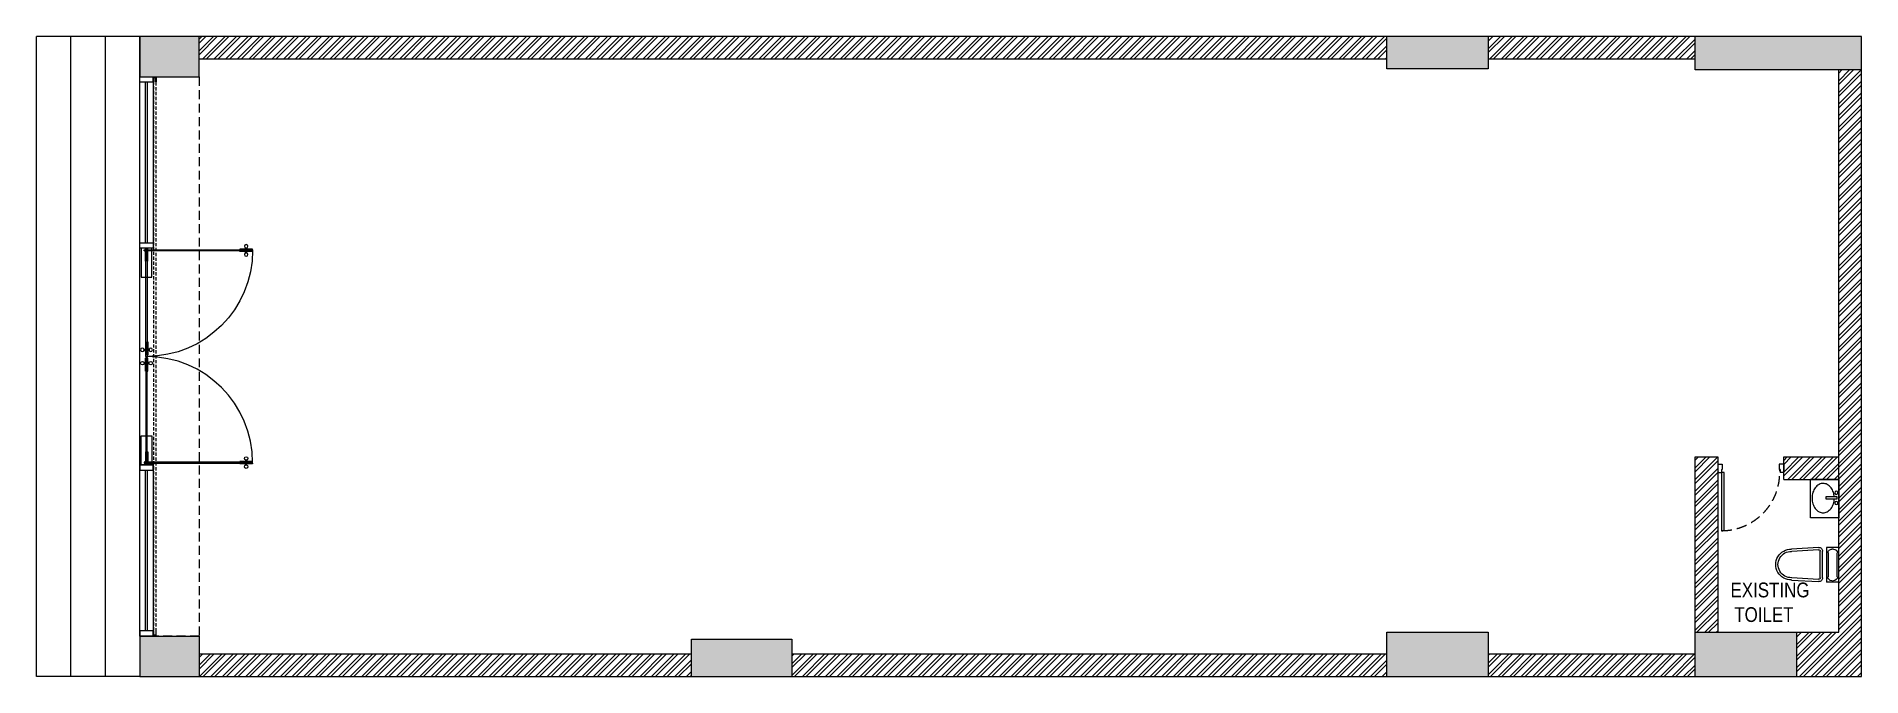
# Model space of a CAD drawing. Header units: feet. Extents: x -18530 to 0, y 0 to 6500.
import ezdxf

# ---------------------------------------------------------------- set-up
doc = ezdxf.new("R2010")
doc.units = ezdxf.units.FT
doc.header["$LTSCALE"] = 33
doc.header["$MEASUREMENT"] = 0
for name, pattern in [('a_p6_plan_L18$0$HIDDEN', [0.375, 0.25, -0.125]), ('HIDDEN2', [4.7625, 3.175, -1.5875]), ('HIDDENX2', [0.75, 0.5, -0.25])]:
    doc.linetypes.add(name, pattern=pattern)
for name, color, linetype, lineweight in [('A-Glazing', 4, 'Continuous', 20), ('A-shutter', 8, 'Continuous', 18), ('beam', 90, 'Continuous', 9), ('Column', 243, 'Continuous', 9), ('Door', 2, 'Continuous', 13), ('glass facade', 4, 'Continuous', 5), ('Glazing', 141, 'Continuous', 15), ('LENS-DOOR', 34, 'Continuous', 20), ('LENS-TEXT', 31, 'Continuous', 5), ('LENS_DIMENSION', 193, 'Continuous', 0), ('LN-HATCH', 251, 'Continuous', 0), ('rolling shutter', 1, 'Continuous', 5), ('Steps', 4, 'Continuous', 9), ('UDS-SANITARY FIX.', 251, 'Continuous', 18)]:
    doc.layers.add(name, color=color, linetype=linetype, lineweight=lineweight)
doc.layers.add('A-WALL', color=1, linetype='Continuous')
doc.styles.add('A3 100 Narrow', font='l_10646.ttf', dxfattribs={"height": 150})

# ---------------------------------------------------------------- blocks, each defined once
blk = doc.blocks.new('basin')
at = {"layer": 'UDS-SANITARY FIX.'}
for p, q in [((529.066, 101.611), (529.066, 101.164)), ((529.67, 101.611), (529.066, 101.611)), ((529.67, 101.611), (529.67, 101.164)), ((529.367, 101.585), (529.396, 101.585)), ((529.367, 101.407), (529.367, 101.585)), ((529.396, 101.407), (529.367, 101.407)), ((529.396, 101.585), (529.396, 101.407)), ((529.066, 101.164), (529.67, 101.164))]:
    blk.add_line(p, q, dxfattribs=at)
blk.add_lwpolyline([(529.395, 101.539, -0.061621), (529.469, 101.526, -0.086289), (529.542, 101.488, -0.105918), (529.594, 101.428, -0.125725), (529.61, 101.364, -0.125725), (529.594, 101.299, -0.105918), (529.542, 101.239, -0.086289), (529.469, 101.202, -0.076177), (529.378, 101.188, -0.076177), (529.286, 101.202, -0.086289), (529.213, 101.239, -0.105918), (529.162, 101.299, -0.125725), (529.145, 101.364, -0.125725), (529.162, 101.428, -0.105918), (529.213, 101.488, -0.086289), (529.286, 101.526, -0.067126), (529.367, 101.54, -0.076177)], format="xyb", dxfattribs=at)
blk.add_lwpolyline([(529.367, 101.54), (529.367, 101.54)], dxfattribs=at)
for centre in [(529.3, 101.572), (529.463, 101.572)]:
    blk.add_circle(centre, 0.0259, dxfattribs=at)
blk = doc.blocks.new('A$C3FB2201B')
at = {"layer": 'UDS-SANITARY FIX.'}
for p, q in [((0, 694), (382, 694)), ((0, 694), (0, 558)), ((17, 617), (17, 635)), ((59, 677), (323, 677)), ((365, 635), (365, 617)), ((382, 694), (382, 558)), ((382, 558), (0, 558)), ((25, 175), (8, 470)), ((51, 177), (33, 472)), ((50, 515), (341, 515)), ((50, 490), (341, 490)), ((323, 575), (59, 575)), ((358, 472), (340, 177)), ((383, 470), (365, 175))]:
    blk.add_line(p, q, dxfattribs=at)
for centre, radius, start, end in [((59, 635), 42.5, 90, 180), ((59, 617), 42.5, 180, 270), ((323, 635), 42.5, 0, 90), ((323, 617), 42.5, 270, 0), ((50, 473), 42.5, 90, 183.4336), ((50, 473), 17, 90, 183.4336), ((341, 473), 42.5, 356.5664, 90), ((341, 473), 17, 356.5664, 90), ((195, 170), 170, 178.3068, 1.6932), ((195, 170), 145, 178.3068, 1.6932)]:
    blk.add_arc(centre, radius, start, end, dxfattribs=at)
blk = doc.blocks.new('*U6')
at = {"layer": 'LENS-DOOR'}
for p, q in [((548130, 1779160), (548130, 1778569)), ((548130, 1779160), (548158, 1779160)), ((548158, 1778569), (548158, 1779160)), ((547527, 1778564), (547532, 1778564)), ((547527, 1778489), (547527, 1778564)), ((547532, 1778569), (547564, 1778569)), ((547532, 1778564), (547532, 1778569)), ((547564, 1778538), (547564, 1778569)), ((547564, 1778538), (547574, 1778538)), ((547574, 1778484), (547574, 1778538)), ((548130, 1778569), (548158, 1778569)), ((548151, 1778484), (548151, 1778538)), ((548160, 1778538), (548151, 1778538)), ((548193, 1778569), (548160, 1778569)), ((548160, 1778538), (548160, 1778569)), ((548193, 1778564), (548193, 1778569)), ((548197, 1778564), (548193, 1778564)), ((548197, 1778489), (548197, 1778564)), ((547527, 1778489), (547532, 1778489)), ((547532, 1778484), (547532, 1778489)), ((547532, 1778484), (547574, 1778484)), ((548193, 1778484), (548151, 1778484)), ((548193, 1778484), (548193, 1778489)), ((548197, 1778489), (548193, 1778489))]:
    blk.add_line(p, q, dxfattribs=at)
at = {"layer": 'LENS-DOOR', "color": 7, "linetype": 'HIDDEN2'}
blk.add_ellipse((548158, 1778569), major_axis=(-591, 0), ratio=1, start_param=-1.570791, end_param=0.051209, dxfattribs=at)
blk = doc.blocks.new('Entrance Door')
at = {"layer": 'Glazing', "ltscale": 111}
blk.add_hatch(color=256, dxfattribs=at).paths.add_polyline_path([(18, -35), (18, -1235), (30, -1235), (30, -35)])
at = {"layer": 'Glazing'}
for p, q in [((30, -54), (18, -66)), ((1118, -31), (1118, -54)), ((1118, -89), (1118, -66)), ((1133, -31), (1133, -54)), ((1133, -89), (1133, -66))]:
    blk.add_line(p, q, dxfattribs=at)
at = {"layer": 'Glazing', "ltscale": 44}
for p, q in [((-5, -1156), (18, -1156)), ((-5, -1171), (18, -1171)), ((53, -1156), (30, -1156)), ((53, -1171), (30, -1171))]:
    blk.add_line(p, q, dxfattribs=at)
at = {"layer": 'Glazing'}
for points in [[(320, -120), (0, -120), (0, 0), (320, 0)], [(0, -54), (142, -54), (142, -47), (0, -47)], [(0, -66), (142, -66), (142, -74), (0, -74)], [(1181, -54), (1038, -54), (1038, -47), (1181, -47)], [(1181, -66), (1038, -66), (1038, -74), (1181, -74)]]:
    blk.add_lwpolyline(points, close=True, dxfattribs=at)
at = {"layer": 'Glazing', "ltscale": 222}
blk.add_lwpolyline([(-2, -66), (1199, -66), (1199, -54), (-2, -54)], close=True, dxfattribs=at)
at = {"layer": 'Glazing', "ltscale": 111}
blk.add_lwpolyline([(18, -35), (18, -1235), (30, -1235), (30, -35)], close=True, dxfattribs=at)
at = {"layer": 'Glazing', "ltscale": 44}
for points in [[(18, -1093), (18, -1235), (10, -1235), (10, -1093)], [(30, -1093), (30, -1235), (37, -1235), (37, -1093)]]:
    blk.add_lwpolyline(points, close=True, dxfattribs=at)
at = {"layer": 'Glazing'}
for centre, radius in [((1125, -14), 19), ((24, -59), 19.8), ((1125, -107), 19)]:
    blk.add_circle(centre, radius, dxfattribs=at)
at = {"layer": 'Glazing', "ltscale": 44}
for centre in [(-22, -1164), (70, -1164)]:
    blk.add_circle(centre, 19, dxfattribs=at)
at = {"layer": 'Glazing', "ltscale": 222}
blk.add_arc((24, -60), 1175, 270, 359.9996, dxfattribs=at)
blk = doc.blocks.new('*U7')
at = {"layer": 'A-shutter', "color": 5, "ltscale": 10}
for points in [[(41035728, -1561539), (41035728, -1561544), (41035683, -1561544), (41035683, -1561564), (41035728, -1561564), (41035728, -1561569), (41035678, -1561569), (41035678, -1561539)], [(41041303, -1561539), (41041303, -1561544), (41041348, -1561544), (41041348, -1561564), (41041303, -1561564), (41041303, -1561569), (41041353, -1561569), (41041353, -1561539)]]:
    blk.add_lwpolyline(points, close=True, dxfattribs=at)
at = {"layer": 'A-shutter', "color": 5, "linetype": 'HIDDENX2', "ltscale": 2}
blk.add_lwpolyline([(41035683, -1561544), (41035683, -1561564), (41041348, -1561564), (41041348, -1561544)], close=True, dxfattribs=at)

msp = doc.modelspace()

# ---------------------------------------------------------------- hatches: boundary and pattern name
at = {"layer": 'Column'}
h = msp.add_hatch(color=8, dxfattribs=at)
h.dxf.hatch_style = 1
h.paths.add_polyline_path([(-3790, 0), (-3790, 450), (-4820, 450), (-4820, 0)])
h.paths.add_polyline_path([(-4820, 6500), (-4820, 6170), (-3790, 6170), (-3790, 6500)])
h.paths.add_polyline_path([(0, 6160), (0, 6500), (-1690, 6500), (-1690, 6160)])
h.paths.add_polyline_path([(-660, 0), (-660, 450), (-1690, 450), (-1690, 0)])
h.paths.add_polyline_path([(-10860, 0), (-10860, 380), (-11880, 380), (-11880, 0)])
h.paths.add_polyline_path([(-17480, 0), (-16880, 0), (-16880, 410), (-17480, 410)])
h.paths.add_polyline_path([(-17480, 6500), (-17480, 6090), (-16880, 6090), (-16880, 6500)])
at = {"layer": 'LN-HATCH'}
h = msp.add_hatch(dxfattribs=at)
h.set_pattern_fill('ANSI32', color=256, scale=222)
h.set_pattern_definition([(45, (-3078826.565, 5459819.81), (-58.8666395, 58.8666395), []), (45, (-3078787.32, 5459819.81), (-58.8666395, 58.8666395), [])])
h.paths.add_polyline_path([(-4820, 0), (-4820, 230), (-10860, 230), (-10860, 0)])
h.paths.add_polyline_path([(-1690, 0), (-1690, 230), (-3790, 230), (-3790, 0)])
h.paths.add_polyline_path([(0, 0), (0, 6160), (-230, 6160), (-230, 2230), (-230, 450), (-660, 450), (-660, 0)])
h.paths.add_polyline_path([(-1460, 450), (-1460, 2230), (-1690, 2230), (-1690, 450)])
h.paths.add_polyline_path([(-230, 2000), (-230, 2230), (-790, 2230), (-790, 2000)])
h.paths.add_polyline_path([(-1690, 6270), (-1690, 6500), (-3790, 6500), (-3790, 6270)])
h.paths.add_polyline_path([(-4820, 6270), (-4820, 6500), (-16880, 6500), (-16880, 6270)])
h.paths.add_polyline_path([(-11880, 0), (-11880, 230), (-16880, 230), (-16880, 0)])

# ---------------------------------------------------------------- linework, layer by layer
at = {"layer": 'A-WALL'}
for p, q in [((-4820, 6500), (-16880, 6500)), ((-1690, 6500), (-3790, 6500)), ((-4820, 6270), (-16880, 6270)), ((-1690, 6270), (-3790, 6270)), ((-230, 2230), (-230, 6160)), ((0, 0), (0, 6160)), ((-1690, 230), (-1690, 2230)), ((-1690, 2230), (-1460, 2230)), ((-1460, 2230), (-1460, 450)), ((-1460, 2230), (-1460, 2230)), ((-1460, 2230), (-1460, 1529)), ((-790, 2230), (-230, 2230)), ((-790, 2000), (-790, 2230)), ((-230, 450), (-230, 2230)), ((-790, 2000), (-230, 2000)), ((-660, 450), (-230, 450)), ((-16880, 230), (-11880, 230)), ((-10860, 230), (-4820, 230)), ((-3790, 230), (-1690, 230)), ((-16880, 0), (-11880, 0)), ((-10860, 0), (-4820, 0)), ((-3790, 0), (0, 0))]:
    msp.add_line(p, q, dxfattribs=at)
at = {"layer": 'beam', "linetype": 'a_p6_plan_L18$0$HIDDEN', "lineweight": 5, "ltscale": 11}
msp.add_lwpolyline([(-16880, 410), (-17480, 410), (-17480, 6090), (-16880, 6090)], close=True, dxfattribs=at)
at = {"layer": 'Column'}
for p, q in [((-16880, 6500), (-17480, 6500)), ((-17480, 6090), (-17480, 6500)), ((-16880, 6090), (-16880, 6500)), ((-3790, 6500), (-4820, 6500)), ((-4820, 6170), (-4820, 6500)), ((-3790, 6500), (-3790, 6170)), ((-1690, 6160), (-1690, 6500)), ((0, 6500), (-1690, 6500)), ((0, 6160), (0, 6500)), ((-3790, 6170), (-4820, 6170)), ((0, 6160), (-1690, 6160)), ((-17480, 6090), (-16880, 6090)), ((-17480, 410), (-16880, 410)), ((-17480, 410), (-17480, 0)), ((-16880, 410), (-16880, 0)), ((-11880, 0), (-11880, 380)), ((-11880, 380), (-10860, 380)), ((-10860, 380), (-10860, 0)), ((-4820, 0), (-4820, 450)), ((-4820, 450), (-3790, 450)), ((-3790, 450), (-3790, 0)), ((-1690, 0), (-1690, 450)), ((-1690, 450), (-660, 450)), ((-660, 450), (-660, 0)), ((-17480, 0), (-16880, 0)), ((-11880, 0), (-10860, 0)), ((-4820, 0), (-3790, 0)), ((-1690, 0), (-660, 0))]:
    msp.add_line(p, q, dxfattribs=at)
at = {"layer": 'glass facade'}
for p, q in [((-17427, 6035), (-17427, 4405)), ((-17406, 6035), (-17406, 4405)), ((-17427, 2095), (-17427, 465)), ((-17406, 2095), (-17406, 465))]:
    msp.add_line(p, q, dxfattribs=at)
for points in [[(-17345, 6090), (-17345, 6035), (-17480, 6035), (-17480, 6090)], [(-17345, 4350), (-17480, 4350), (-17480, 6090), (-17345, 6090)], [(-17345, 4405), (-17345, 4350), (-17480, 4350), (-17480, 4405)], [(-17345, 2095), (-17345, 2150), (-17480, 2150), (-17480, 2095)], [(-17345, 410), (-17480, 410), (-17480, 2150), (-17345, 2150)], [(-17345, 410), (-17345, 465), (-17480, 465), (-17480, 410)]]:
    msp.add_lwpolyline(points, close=True, dxfattribs=at)
at = {"layer": 'LENS_DIMENSION'}
msp.add_line((-17480, 6500), (-17480, 6090), dxfattribs=at)
at = {"layer": 'Steps'}
for p, q in [((-18530, 0), (-18530, 6500)), ((-17480, 6500), (-18530, 6500)), ((-18180, 0), (-18180, 6500)), ((-17830, 0), (-17830, 6500)), ((-17480, 410), (-17480, 6500)), ((-17480, 0), (-18530, 0))]:
    msp.add_line(p, q, dxfattribs=at)

# ---------------------------------------------------------------- block references
at = {"layer": 'A-Glazing', "yscale": 0.9164674482200824, "zscale": 0.9164674482200824}
for p, xscale, rotation in [((-17468, 4349), -0.9164674482200824, 89.99998890931914), ((-17468, 2151), 0.9164674482200824, 90.00001109068084)]:
    msp.add_blockref('Entrance Door', p, dxfattribs=dict(at, xscale=xscale, rotation=rotation))
at = {"layer": 'A-WALL', "rotation": 270}
for name, p, xscale, yscale, zscale in [('basin', (-65465, -338049), -642.000769801813, 642.000769801813, 642.000769801813), ('A$C3FB2201B', (-871, 957), -0.923539437267564, 0.923539437267564, 0.923539437267564)]:
    msp.add_blockref(name, p, dxfattribs=dict(at, xscale=xscale, yscale=yscale, zscale=zscale))
at = {"layer": 'Door', "rotation": 180}
msp.add_blockref('*U6', (546737, 1780641), dxfattribs=at)
at = {"layer": 'rolling shutter', "color": 2, "xscale": -1, "rotation": 270}
msp.add_blockref('*U7', (1544224, -41035263), dxfattribs=at)

# ---------------------------------------------------------------- texts
at = {"layer": 'LENS-TEXT', "insert": (-1443, 954), "char_height": 150, "width": 895.78, "attachment_point": 1, "style": 'A3 100 Narrow'}
msp.add_mtext('{\\fGill Sans MT Condensed|b0|i0|c0|p34;\\W2.36236; \\W1;EXISTING \\P{\\W3.162947; }TOILET}', dxfattribs=at)

doc.saveas('drawing.dxf')
